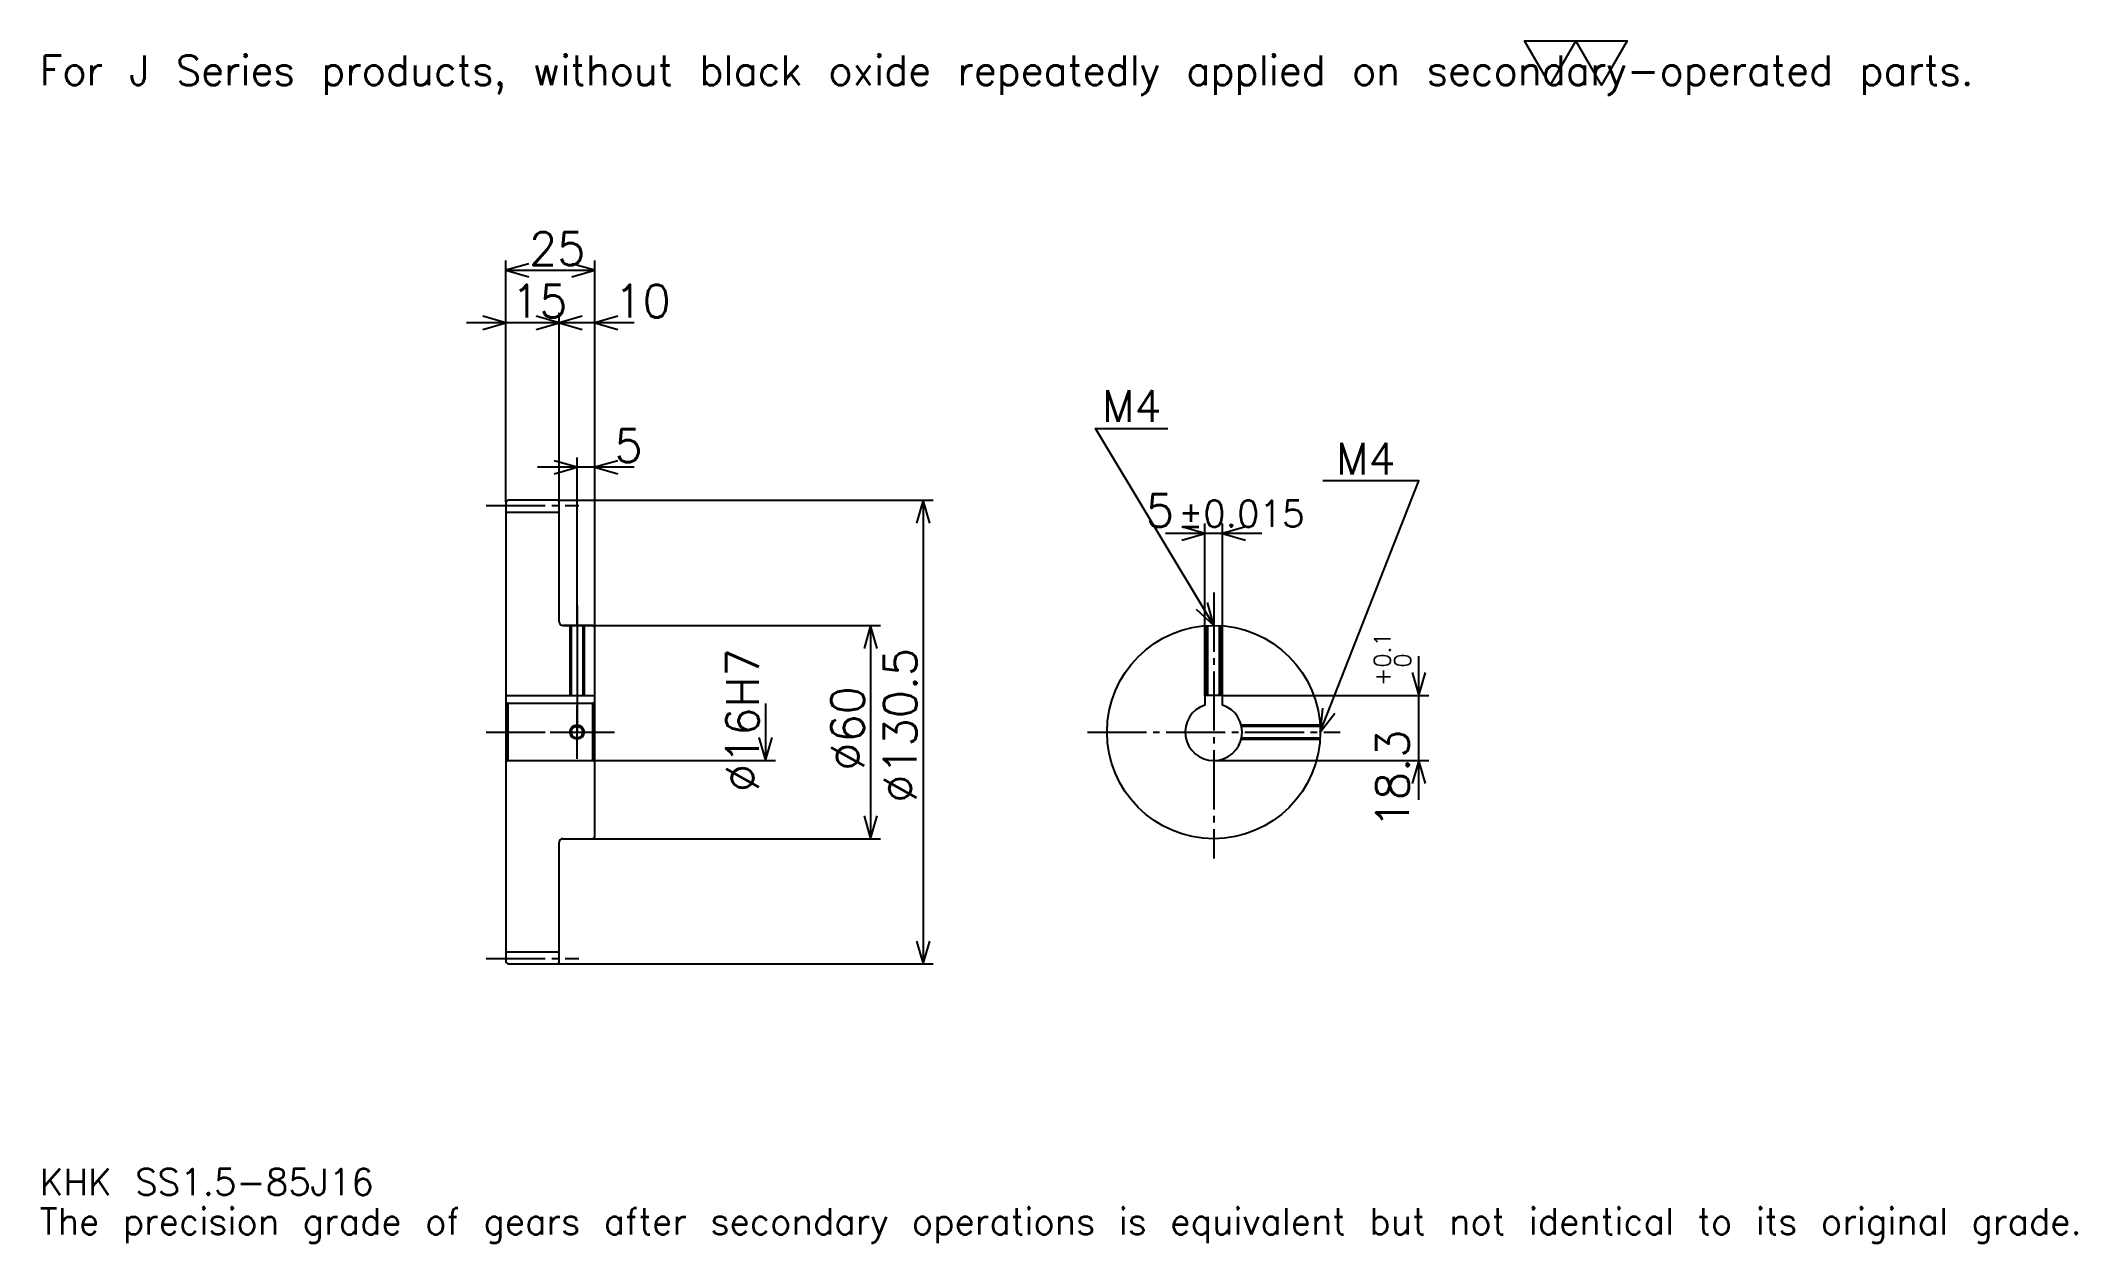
# Model space of a CAD drawing. Extents: x 19 to 592, y 7 to 345.
import ezdxf

# ---------------------------------------------------------------- set-up
doc = ezdxf.new("R2010")
doc.units = 0
doc.linetypes.add('DASHDOT', pattern=[22.173913, 16.630435, -1.847826, 1.847826, -1.847826])
doc.layers.get('0').update_dxf_attribs({"linetype": 'CONTINUOUS'})
doc.layers.add('DASHDOT', color=6, linetype='DASHDOT')
doc.styles.add('KANJI', font='TXT', dxfattribs={"bigfont": 'BIGFONT'})

msp = doc.modelspace()

# ---------------------------------------------------------------- linework, layer by layer
at = {"color": 5}
for p, q in [((149.67392, 215.847824), (149.67392, 283.293488)), ((174.67392, 215.847824), (174.67392, 283.293488)), ((149.67392, 280.521729), (174.67392, 280.521729)), ((175.76088, 265.739136), (138.58696, 265.739136)), ((185.76088, 265.739136), (153.58696, 265.739136)), ((164.67392, 215.847824), (164.67392, 268.510864)), ((185.76088, 225.086945), (158.58696, 225.086945)), ((169.67392, 215.847824), (169.67392, 227.858688)), ((149.67392, 215.347824), (149.67392, 215.847824)), ((164.17392, 215.847824), (174.67392, 215.847824)), ((164.67392, 215.347824), (164.67392, 215.847824)), ((169.67392, 180.597824), (169.67392, 215.847824)), ((169.67392, 180.597824), (169.67392, 215.847824)), ((174.67392, 215.847824), (269.836975, 215.847824)), ((174.67392, 180.097824), (174.67392, 215.847824)), ((267.065216, 215.847824), (267.065216, 85.347824)), ((362.391296, 206.467392), (335.217407, 206.467392)), ((346.304352, 160.897827), (346.304352, 209.239136)), ((351.304352, 160.897827), (351.304352, 209.239136)), ((165.67392, 180.597824), (174.67392, 180.597824)), ((174.67392, 180.597824), (255.054352, 180.597824)), ((252.282623, 180.597824), (252.282623, 120.597824)), ((406.521759, 131.510864), (406.521759, 171.984787)), ((351.304352, 160.897827), (409.293488, 160.897827)), ((222.717407, 158.597824), (222.717407, 142.597824)), ((174.67392, 142.597824), (225.489136, 142.597824)), ((348.804352, 142.597824), (409.293488, 142.597824)), ((165.67392, 120.597824), (174.67392, 120.597824)), ((174.67392, 120.597824), (255.054352, 120.597824)), ((164.17392, 85.347824), (174.67392, 85.347824)), ((174.67392, 85.347824), (269.836975, 85.347824))]:
    msp.add_line(p, q, dxfattribs=at)
at = {"color": 4}
for p, q in [((149.67392, 212.472824), (164.67392, 212.472824)), ((149.67392, 160.897827), (174.67392, 160.897827)), ((150.17392, 158.597824), (150.17392, 142.597824)), ((174.17392, 158.597824), (174.67392, 159.097824)), ((174.17392, 142.597824), (174.67392, 142.097824)), ((149.67392, 88.722824), (164.67392, 88.722824))]:
    msp.add_line(p, q, dxfattribs=at)
at = {"color": 7}
msp.add_lwpolyline([(443.478271, 332.608704), (436.271759, 345.100006), (465.097839, 345.100006), (457.891327, 332.608704), (450.684784, 345.100006), (443.478271, 332.608704)], dxfattribs=at)
at = {"color": 5}
for points in [[(156.141312, 282.369568), (149.67392, 280.521729), (156.141312, 278.67392)], [(168.206528, 278.67392), (174.67392, 280.521729), (168.206528, 282.369568)], [(143.206528, 263.891296), (149.67392, 265.739136), (143.206528, 267.586945)], [(158.206528, 263.891296), (164.67392, 265.739136), (158.206528, 267.586945)], [(171.141312, 267.586945), (164.67392, 265.739136), (171.141312, 263.891296)], [(181.141312, 267.586945), (174.67392, 265.739136), (181.141312, 263.891296)], [(348.804352, 180.597824), (315.543488, 236.032608), (335.869568, 236.032608)], [(163.206528, 223.239136), (169.67392, 225.086945), (163.206528, 226.934784)], [(181.141312, 226.934784), (174.67392, 225.086945), (181.141312, 223.239136)], [(378.804352, 150.597824), (406.521759, 221.25), (379.543518, 221.25)], [(268.913055, 209.380432), (267.065216, 215.847824), (265.217407, 209.380432)], [(339.836975, 204.619568), (346.304352, 206.467392), (339.836975, 208.315216)], [(357.771729, 208.315216), (351.304352, 206.467392), (357.771729, 204.619568)], [(343.892395, 185.192871), (348.804352, 180.597824), (347.061401, 187.094269)], [(254.130432, 174.130432), (252.282623, 180.597824), (250.434784, 174.130432)], [(404.67395, 167.365219), (406.521759, 160.897827), (408.369598, 167.365219)], [(379.446106, 157.29332), (378.804352, 150.597824), (382.886475, 155.943634)], [(220.869568, 149.065216), (222.717407, 142.597824), (224.565216, 149.065216)], [(408.369598, 136.130432), (406.521759, 142.597824), (404.67395, 136.130432)], [(250.434784, 127.065216), (252.282623, 120.597824), (254.130432, 127.065216)], [(265.217407, 91.815216), (267.065216, 85.347824), (268.913055, 91.815216)]]:
    msp.add_lwpolyline(points, dxfattribs=at)
at = {"color": 4}
for points in [[(164.67392, 181.597824), (164.67392, 215.347824), (164.17392, 215.847824), (150.17392, 215.847824), (149.67392, 215.347824), (149.67392, 142.097824)], [(165.67392, 120.597824), (174.17392, 120.597824), (174.67392, 121.097824), (174.67392, 180.097824), (174.17392, 180.597824), (165.67392, 180.597824)], [(167.67392, 180.597824), (167.67392, 160.897827)], [(168.053925, 180.597824), (168.053925, 160.897827)], [(171.293915, 180.597824), (171.293915, 160.897827)], [(171.67392, 180.597824), (171.67392, 160.897827)], [(346.804352, 160.897827), (346.804352, 180.531082)], [(347.184357, 160.897827), (347.184357, 180.554047)], [(350.424347, 160.897827), (350.424347, 180.554047)], [(350.804352, 160.897827), (350.804352, 180.531082)], [(351.304352, 158.197159), (351.304352, 160.897827), (346.304352, 160.897827), (346.304352, 158.197159)], [(149.67392, 142.097824), (150.17392, 142.597824), (174.17392, 142.597824), (174.17392, 158.597824), (150.17392, 158.597824), (149.67392, 159.097824)], [(356.550323, 152.597824), (378.73761, 152.597824)], [(356.638611, 152.217819), (378.760559, 152.217819)], [(356.638611, 148.977829), (378.760559, 148.977829)], [(356.550323, 148.597824), (378.73761, 148.597824)], [(149.67392, 142.097824), (149.67392, 85.847824), (150.17392, 85.347824), (164.17392, 85.347824), (164.67392, 85.847824), (164.67392, 119.597824)]]:
    msp.add_lwpolyline(points, dxfattribs=at)
for centre, radius in [((348.804352, 150.597824), 30), ((169.67392, 150.597824), 1.62)]:
    msp.add_circle(centre, radius, dxfattribs=at)
at = {"color": 7}
msp.add_circle((169.67392, 150.597824), 2, dxfattribs=at)
at = {"color": 4}
for centre, radius, start, end in [((165.67392, 181.597824), 1, 180, 270), ((348.804352, 150.597824), 8, 108.209957329, 71.790042671), ((165.67392, 119.597824), 1, 90, 180)]:
    msp.add_arc(centre, radius, start, end, dxfattribs=at)
at = {"layer": 'DASHDOT', "color": 7}
for p, q in [((144.130447, 214.347824), (170.217392, 214.347824)), ((348.804352, 189.83696), (348.804352, 115.054344)), ((169.67392, 180.597824), (169.67392, 150.597824)), ((144.130447, 150.597824), (180.217392, 150.597824)), ((313.260864, 150.597824), (384.347839, 150.597824)), ((144.130447, 86.847824), (170.217392, 86.847824))]:
    msp.add_line(p, q, dxfattribs=at)
for points in [[(169.67392, 186.141296), (169.67392, 155.35434)], [(169.67392, 143.054352), (169.67392, 158.141296)], [(162.130447, 150.597824), (177.217392, 150.597824)]]:
    msp.add_lwpolyline(points, dxfattribs=at)

# ---------------------------------------------------------------- texts
at = {"color": 7, "style": 'KANJI'}
for s, height, p in [('For J Series products, without black oxide repeatedly applied on secondary-operated parts.', 8.315217, (18.47826, 332.608704)), ('25', 9.23913, (156.168488, 282)), ('15', 9.23913, (151.168488, 267.217407)), ('10', 9.23913, (180.217392, 267.217407)), ('M4', 8.869566, (317.391296, 237.880432)), ('5', 9.23913, (180.217392, 226.565216)), ('M4', 8.869566, (383.239136, 223.097824)), ('5', 9.23913, (329.732971, 208.315216)), ('%%p0.015', 7.391304, (338.87854, 208.315216)), ('KHK SS1.5-85J16', 7.391304, (18.47826, 20.326086)), ('The precision grade of gears after secondary operations is equivalent but not identical to its original grade.', 7.391304, (18.47826, 9.23913))]:
    msp.add_text(s, height=height, dxfattribs=at).set_placement(p)
for s, height, p in [('%%c16H7', 9.23913, (220.869568, 133.736404)), ('%%c130.5', 9.23913, (265.217407, 130.733704)), ('0.1', 4.619565, (398.576111, 168.738281)), ('0', 4.619565, (404.304382, 168.738281)), ('+', 4.619565, (398.576111, 163.564362)), ('%%c60', 9.23913, (250.434784, 139.741852)), ('18.3', 9.23913, (403.75, 123.573753))]:
    msp.add_text(s, height=height, rotation=90, dxfattribs=at).set_placement(p)

doc.saveas('drawing.dxf')
